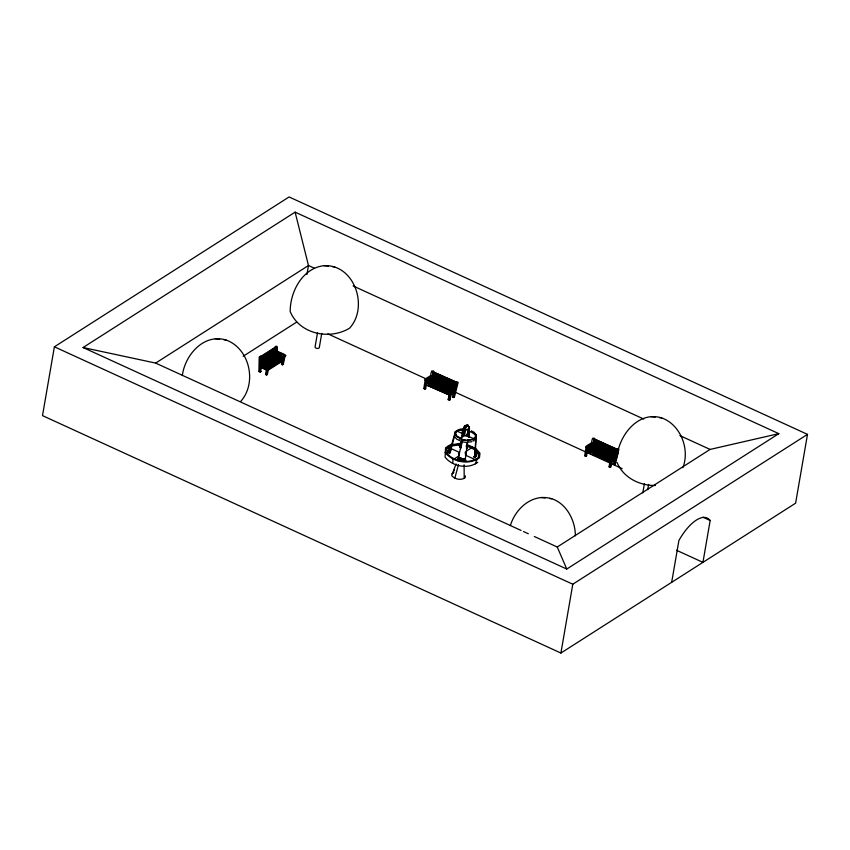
<?xml version="1.0" encoding="UTF-8"?>
<svg xmlns="http://www.w3.org/2000/svg" width="850" height="850" viewBox="0 0 850 850"><rect width="100%" height="100%" fill="white"/><g stroke="black" fill="none" stroke-linecap="round" stroke-linejoin="round"><path stroke-width="1.27" d="M464.44 427.114L464.493 426.116L465.577 425.765M465.184 429.569L467.341 430.142L469.072 429.229L469.072 427.051L467.266 425.212L464.684 425.712L461.858 432.873L462.676 432.608L464.504 428.209M260.759 363.513L260.738 364.979L275.899 355.3L275.931 353.834L275.294 353.653M260.854 358.424L260.886 356.957L276.048 347.278L276.027 348.744L260.217 358.243M260.993 361.941L260.791 358.041L261.471 357.861M261.386 362.95L261.492 357.595L262.076 362.504L262.193 357.149L262.873 356.968M261.673 362.769L261.492 357.595M262.597 356.894L262.777 362.058L262.894 356.703L263.574 356.522L263.202 361.537M265.349 357.648C265.274 368.316 266.305 344.579 265.593 360.007M271.543 351.433L271.182 356.447M274.051 349.839L273.275 355.109M274.752 349.392L274.072 349.573L273.679 354.843M274.476 349.308L273.976 354.663M274.763 349.127C273.987 359.561 276.675 351.326 274.763 349.127L274.656 354.482L268.791 357.797M275.081 353.951L275.177 348.861M276.048 347.278L275.411 347.098L275.389 348.564L276.027 348.744M258.899 371.45L259.186 357.032L259.834 356.533L260.461 357.393L260.164 372.024L258.899 371.45L260.918 371.546L261.216 356.915L260.599 356.044L259.951 356.543M266.688 368.592L266.443 369.973L260.376 367.2L260.408 365.712L267.091 368.326L264.998 367.37M274.986 353.419C274.327 340.159 278.205 348.288 276.207 355.767M276.973 355.279C276.038 354.269 279.034 344.367 275.878 346.375M464.1 464.822L464.206 478.306M464.514 426.296C466.586 425.34 463.526 426.838 464.695 425.723L468.127 425.053L468.456 426.466C465.364 420.761 465.226 435.402 464.451 435.731L460.233 438.43M465.29 428.485L465.63 429.898M452.731 463.261L453.082 458.788L453.624 458.437L453.464 459.393L459.297 455.674M182.336 375.53C184.928 355.194 203.66 333.179 226.068 340.011C249.592 348.468 257.359 382.638 240.847 401.253M467.288 435.806L468.116 429.643M281.509 357.212L281.584 356.543L280.224 356.033L263.543 366.679L263.479 367.349L264.828 367.869L281.764 356.628L283.114 357.149L266.369 368.464L265.009 367.944L265.083 367.285L266.433 367.795M280.224 356.033L276.824 358.828M281.69 357.297L281.764 356.628M432.533 370.94C430.812 368.953 430.44 380.354 429.282 380.959M456.918 382.118L456.705 381.586L456.142 382.426L452.434 396.971L453.592 397.502L454.421 396.982L458.076 382.649L457.863 382.118L457.311 382.957L453.592 397.502M593.406 438.132C591.876 436.199 591.441 446.335 590.474 446.941M617.791 449.299L617.578 448.779L617.026 449.618L613.307 464.164L614.476 464.695L615.294 464.164L618.343 452.221M477.785 462.294C468.201 469.487 452.232 466.554 445.103 457.141L445.559 447.78L450.606 444.561L461.146 443.902M445.889 453.326L446.537 448.067L451.286 445.028L459.053 444.061M449.618 449.979L449.236 453.401L449.788 453.486L454.931 434.754L458.044 437.421M463.569 429.399L458.894 429.983L456.036 431.811L455.664 434.871L454.973 434.849L455.366 431.609C456.875 430.217 462.868 427.433 463.484 429.877L463.335 429.388M456.078 463.941L451.69 475.543C454.644 479.432 461.242 480.643 465.194 477.668L465.396 475.883M459.595 446.792L460.913 440.746M466.512 447.886L467.192 443.052M462.188 439.769L458.171 459.574L465.088 460.668L467.808 440.651L462.188 439.832L467.627 440.353L472.388 439.291L475.246 437.463L475.83 438.143L476.223 434.902L473.694 432.066L471.357 430.993L475.533 434.881L475.161 437.941L472.313 439.673M478.433 457.364L478.794 454.134L474.863 449.724L467.574 446.388M448.885 395.282L449.214 393.263L450.096 392.604L426.881 381.969L425.988 382.627L425.659 384.646L449.299 395.016M426.881 381.969L426.796 382.596L427.114 380.279L425.956 379.748M429.664 379.004L428.687 380.29L429.664 379.004L455.207 390.703L454.24 391.988L455.207 390.703M609.769 462.474L610.088 460.456L610.98 459.797L587.754 449.161L586.861 449.82L586.543 451.839L610.173 462.209M590.537 446.197L589.571 447.483L590.537 446.197L616.091 457.895L615.113 459.181L616.091 457.895M423.821 388.503L425.138 380.269L426.296 380.8L424.979 389.034L423.821 388.503L425.68 388.588L426.296 385.029M448.205 399.67L449.522 391.436L450.691 391.978L449.374 400.201L448.205 399.67L449.321 396.854M584.704 455.696L586.022 447.461L587.18 447.993L585.862 456.227L584.704 455.696L586.564 455.781L587.18 452.221M609.089 466.862L610.406 458.628L611.564 459.159L610.247 467.394L609.089 466.862L609.79 466.416M54.389 346.811L42.5 415.629L560.904 653.044L795.611 503.189L807.5 434.371L289.096 196.956L54.389 346.811L572.794 584.216L807.5 434.371M262.023 365.989L261.906 366.637L263.245 367.253L280.043 355.948L278.704 355.332L262.023 365.989L263.362 366.605M261.099 362.663L260.344 363.152C275.57 371.014 269.11 364.214 260.376 361.76L261.131 361.282C262.342 362.217 273.349 365.712 269.004 366.286L267.389 374.51L266.634 374.988L265.561 374.499L266.996 366.191M278.598 355.98L278.704 355.332M280.043 355.948L275.485 359.433M282.104 360.772L281.488 364.331L282.561 364.82L283.316 364.342L284.931 356.118C289.276 355.544 278.258 352.049 277.058 351.114L276.293 351.592C285.037 354.046 291.497 360.846 276.271 352.984L277.026 352.495M282.508 358.402L283.677 355.544M282.657 361.473L282.243 363.842L283.316 364.342M283.858 358.424L283.464 360.442L268.292 370.122L268.685 368.103L283.858 358.424L282.54 357.712L269.535 366.01M306.935 274.486L308.486 265.508L295.12 212.139L83.066 347.522L566.769 569.043L778.823 433.659L295.12 212.139M317.517 332.775L315.031 347.151L315.987 348.224L318.102 348.553L319.26 347.809L321.746 333.434M427.667 380.938L428.655 379.737L450.84 389.767M428.549 380.386L428.655 379.737L454.197 391.436L453.22 392.636L454.197 391.436M449.852 394.857L450.479 395.144L450.723 393.752L454.824 391.138L454.197 390.851M449.374 400.201L450.064 399.755L451.499 391.446M462.188 439.832C462.496 437.251 456.365 437.676 455.749 434.392M467.712 439.875L467.649 440.257M475.246 437.463L475.904 438.069L474.513 457.396L475.065 457.481L476.223 435.285L470.911 431.609L466.639 434.339M587.584 449.852L587.998 447.472M589.539 446.93L588.551 448.131L589.539 446.93L615.081 458.628L612.712 460.785M560.904 653.044L572.794 584.216M612.383 458.639L610.948 466.947L610.247 467.394M614.093 459.829L614.21 459.181L588.54 447.557L587.679 448.024M642.812 492.904L644.385 483.756M647.721 489.642L648.624 484.426M671.67 582.324L678.906 540.462A40.63 16.777 -65.4 0 1 710.164 520.497L702.95 517.193M710.164 520.497L702.939 562.36L676.483 550.247M266.634 374.988L268.249 366.764M282.561 364.82L284.166 356.596M426.668 381.491L427.667 380.364L453.209 392.073L451.233 393.731L453.209 392.073M427.518 381.034L427.667 380.364M452.094 393.274L452.349 392.53M588.402 448.226L588.54 447.557M612.255 460.254L612.117 460.923L614.082 459.255L612.255 460.254L586.713 448.556M612.967 460.456L613.116 459.797M613.094 460.381L613.232 459.723L587.562 448.099M460.679 448.768L462.071 442.457M458.469 464.684L454.846 478.072M278.524 355.257L261.683 366.531L260.366 365.819L277.206 354.546L278.524 355.257L278.375 355.884L277.047 355.172L265.455 362.567M267.219 368.018L267.368 367.391M277.047 355.172L277.206 354.546M463.856 434.233L464.961 429.845M682.858 467.67C690.104 449.342 680.648 424.628 661.661 417.902C640.443 411.379 623.178 430.737 618.301 449.544M430.759 380.279L433.649 370.961L431.864 378.643M437.484 381.044L438.94 375.923L437.484 381.044C440.087 382.936 430.302 374.935 431.046 379.822L430.737 380.163M456.312 382.489L455.94 383.945L432.714 373.309L433.086 371.854L456.694 382.33L433.086 371.854M432.714 373.309L433.479 371.694M432.129 378.601L433.596 373.469L432.129 378.601L432.926 378.824L434.223 373.756L433.426 373.543M432.756 378.888L434.053 373.83M433.203 379.089C435.062 366.817 436.135 379.844 433.362 379.026M433.829 379.376L435.126 374.319M434.265 379.578L435.731 374.457L434.265 379.578L435.062 379.801L436.358 374.744L435.561 374.521M434.892 379.865L436.188 374.808M435.338 380.067C439.429 368.316 433.649 380.003 436.135 380.29M435.965 380.354L437.431 375.233L436.634 375.009M436.411 380.556L437.707 375.498L438.494 375.721C437.41 383.233 435.158 381.809 437.867 375.434M437.038 380.842L438.494 375.721M438.101 381.331L439.567 376.21L438.77 375.987M439.843 376.476C441.756 376.327 440.087 382.84 438.547 381.544L440.013 376.412L447.036 379.536L445.591 384.763L444.964 384.476L446.261 379.419L447.058 379.642M438.547 381.544L440.013 376.412M439.174 381.82L440.47 376.763M439.62 382.033L441.076 376.901L439.62 382.033L440.406 382.245L441.703 377.188L440.916 376.964M440.247 382.319L441.543 377.251M440.693 382.521L442.149 377.389L440.693 382.521L441.479 382.734L442.776 377.676L441.989 377.464M441.309 382.808L442.606 377.74M441.756 383.01L443.222 377.878L441.756 383.01L442.553 383.223L443.849 378.165L443.052 377.953M442.382 383.297L443.679 378.239M442.829 383.499C444.688 371.227 445.761 384.253 442.988 383.435M443.456 383.786L444.752 378.728M443.902 383.987L445.358 378.866L443.902 383.987L444.688 384.211L445.984 379.153L445.198 378.93M444.518 384.274L445.814 379.217M445.591 384.763L446.888 379.706M446.038 384.965L447.334 379.908L448.12 380.131C447.036 387.642 444.784 386.219 447.493 379.844M446.664 385.252L448.12 380.131M447.111 385.454L448.566 380.332L449.193 380.619L447.897 385.677L447.27 385.39M447.727 385.741L449.193 380.619M448.173 385.942L449.469 380.885L450.266 381.108C449.183 388.62 446.93 387.196 449.639 380.821M448.8 386.229L450.266 381.108M449.246 386.442L450.702 381.31L451.329 381.597L449.873 386.729L449.246 386.442L450.702 381.31M450.319 386.931L451.616 381.862L452.402 382.086C451.318 389.598 449.066 388.174 451.775 381.799M450.936 387.217L452.402 382.086M452.179 387.632L451.382 387.419L452.678 382.362L456.322 383.786M452.848 382.288L451.382 387.419M452.009 387.706L453.475 382.574L452.678 382.362M452.455 387.908L453.911 382.776L452.455 387.908L453.241 388.131L454.538 383.063L453.751 382.851M453.082 388.195L454.378 383.138M453.528 388.397L454.984 383.276L453.688 388.333M454.474 387.419L455.611 383.552L454.314 388.62M454.644 389.002L454.272 390.458L431.428 379.674M450.479 395.144L454.442 392.615L454.824 391.138M591.632 447.472L594.532 438.154L592.737 445.836M612.924 456.673L591.919 447.015L592.291 445.559L614.125 455.313L615.421 450.256L614.125 455.313M611.394 448.322L617.206 450.978L593.587 440.502L594.352 438.887L617.578 449.522L593.969 439.036M593.587 440.502L594.352 438.887M599.378 442.914L598.081 447.971L599.378 442.914L598.751 442.627L597.454 447.684M606.857 446.335L605.402 451.467L606.857 446.335L600.886 443.604L599.59 448.662M607.304 446.547C605.338 458.171 604.977 446.76 607.931 446.834L606.634 451.892M608.377 447.036C606.411 458.66 606.05 447.249 609.004 447.323L607.537 452.444L609.004 447.323M609.45 447.525C607.474 459.149 607.123 447.737 610.066 447.812L608.611 452.933L610.066 447.812M610.513 448.014C608.547 459.638 608.186 448.226 611.139 448.301L609.684 453.422L611.139 448.301M614.401 455.589L615.867 450.457L614.571 455.526M615.347 454.612L616.484 450.744L615.517 454.538M615.517 456.195L614.847 457.991M616.813 451.138L617.185 449.671M611.352 462.336L615.326 459.808L615.697 458.331L615.071 458.044M614.476 464.695L618.917 449.321M450.171 450.064L455.239 431.97L455.951 432.289M475.384 463.824L476.935 459.382L476.106 459M469.296 428.581L467.872 429.951M510.372 525.587C515.504 508.268 532.833 492.883 551.756 498.748C566.791 503.614 575.397 520.891 575.376 535.798M465.492 427.731L466.756 425.638M452.88 473.121L454.506 469.529M468.605 426.509L469.413 427.072L468.531 426.233M459.616 458.915L458.628 458.798M461.752 460.817L462.623 460.955M459.266 460.519L459.521 460.562M466.937 445.868L466.321 445.804M457.672 460.721L457.757 460.169M460.084 445.156L459.584 446.059L460.796 445.644M83.066 347.522L155.646 363.088L308.486 265.508L314.511 268.271M243.185 356.246L296.724 322.054M275.411 347.098L260.249 356.777L260.886 356.957M263.468 356.171L266.719 354.089M268.887 352.707L273.774 349.754M261.205 362.642L266.624 359.178M261.842 362.822L275.931 353.834M260.366 365.819L264.817 362.982M260.376 367.2L266.858 369.718M266.135 363.694L270.587 360.846M267.474 363.088L270.81 360.953M268.812 363.694L273.264 360.857M270.151 363.088L273.487 360.963M271.501 363.609L275.953 360.761M260.164 372.024L260.918 371.546M274.146 363.492L280.819 359.231M283.698 359.051L268.536 368.73L267.909 368.443M267.665 369.835L269.832 368.454M273.084 366.371L275.251 364.99M278.502 362.918L281.754 360.846M265.561 374.499L266.316 374.011M425.138 380.269C422.875 379.642 429.686 376.518 430.652 375.604L431.811 376.136C426.679 378.165 421.016 384.954 431.46 377.506L430.302 376.975M426.307 382.989L449.533 393.635M425.659 384.646L448.131 394.485M424.979 389.034L425.68 388.588M449.522 391.436C447.259 390.809 454.07 387.685 455.037 386.771L456.195 387.303C451.074 389.332 445.4 396.121 455.844 388.673M452.434 396.971L454.421 396.982M455.972 432.193L458.83 430.366L463.494 429.781M464.164 434.042L463.505 434.966L466.013 436.114L467.585 435.614L467.149 434.52M460.307 438.047L459.51 440.672L457.704 439.429M446.367 449.023L451.127 445.984L458.894 445.017M475.915 437.665L472.855 439.62L467.861 440.236M471.931 446.76L471.219 448.056L466.353 451.169M465.396 451.977L465.502 455.175L466.172 453.826L465.258 452.795M451.892 473.748L453.868 472.483M586.022 447.461C583.748 446.834 590.569 443.711 591.526 442.797L592.694 443.328C587.562 445.358 581.889 452.147 592.344 444.699L591.175 444.168M588.636 448.184L590.686 446.877M587.191 450.181L610.417 460.817M586.543 451.839L590.431 453.167M588.923 452.997L589.751 452.466M585.862 456.227L586.564 455.781M610.406 458.628C608.133 458.001 614.954 454.877 615.91 453.964L617.079 454.495C611.947 456.524 606.273 463.314 616.728 455.866L615.559 455.334M611.596 460.944L615.697 458.331M613.307 464.164L615.294 464.164M534.331 536.509L557.249 547.007L710.079 449.427L778.823 433.659M448.566 380.332L449.023 380.683M451.329 381.597L450.543 381.374M602.862 444.646L601.736 449.639M605.625 445.921L604.499 450.904M614.624 450.043L613.498 455.026M469.413 427.072L468.807 426.445M324.041 265.657C302.451 268.143 290.147 291.624 290.179 311.525C299.551 334.135 329.641 340.319 349.573 328.174C368.921 307.158 354.641 264.18 324.041 265.657L328.376 266.178M468.467 442.117L471.973 441.681M462.209 459.064L461.709 458.979M475.533 434.881L476.223 434.902M475.447 435.359L476.138 435.381M332.616 266.677L334.783 266.921M223.901 339.766L226.068 340.011M659.494 417.658L661.661 417.902M549.589 498.504L551.756 498.748M655.467 485.488C639.487 485.711 623.411 477.785 617.058 462.506M215.316 338.736L219.661 339.267M650.909 416.638L655.244 417.159M541.004 497.484L545.349 498.004M461.858 441.745L467.447 442.627M450.277 450.181L450.861 450.351L449.777 449.469M273.636 350.094L272.988 355.289M272.669 350.466L272.574 355.555M272.382 350.646L272.287 355.736M271.968 350.912L271.873 356.001M271.681 351.092L271.586 356.182M270.98 351.539L270.884 356.628M269.854 352.506L269.779 357.34M268.483 353.143L268.387 358.233M267.495 353.77L267.399 358.859M267.081 354.036L266.985 359.125M266.794 354.216L266.698 359.306M266.369 354.737L266.284 359.561M264.286 355.81L264.191 360.899M263.999 356.001L263.904 361.091M263.585 356.256L263.489 361.346M269.078 357.786L269.174 352.697L268.791 357.967M262.894 356.703L262.799 361.792M268.09 358.413L268.186 353.324L267.686 358.679M262.193 357.149L262.098 362.238M264.892 360.453L264.988 355.364L264.605 360.644M455.366 431.609L456.036 431.811M464.514 459.627L463.324 459.266L464.026 459.584M263.543 366.679L264.892 367.2M353.101 285.951L643.747 419.05M679.926 435.625L710.079 449.427M593.98 440.342L597.465 441.936M592.291 445.559L614.359 455.664M433.096 373.15L437.739 375.275M437.707 375.498L438.334 375.785M447.334 379.908L447.961 380.194M449.469 380.885L450.096 381.172M451.616 381.862L452.232 382.149M454.824 383.339L455.441 383.626M592.779 447.886L596.264 449.48M602.066 452.147L609.036 455.334M589.656 446.856L615.198 458.554M591.749 448.641L595.372 450.139M601.035 452.891L604.658 454.389M614.699 459.521L615.326 459.808M596.679 451.86L600.164 453.454M600.196 454.612L603.798 456.131M438.717 381.469L439.344 381.756M439.779 381.958L453.868 388.312M592.312 451.924L595.861 453.475M603.925 457.236L607.474 458.798M431.418 378.367L453.486 388.471M586.861 449.82L610.088 460.456M431.906 380.694L438.866 383.892M441.192 384.954L448.163 388.142M592.758 454.229L599.718 457.428M602.044 458.49L609.014 461.678M327.909 333.891L429.207 380.279M455.738 392.434L622.168 468.647M433.33 382.415L436.815 384.009M442.627 386.665L446.112 388.269M433.192 382.511L435.508 383.573M442.478 386.761L444.805 387.823M427.784 380.29L453.326 391.988M453.815 392.328L454.442 392.615M437.973 385.815L441.607 387.324M426.806 380.832L448.874 390.936M426.689 380.906L448.747 391.011M430.153 383.084L433.638 384.689M441.766 388.408L444.082 389.47M425.829 381.363L450.213 392.53M433.755 385.794L437.304 387.345M445.368 391.106L447.759 392.137M425.988 382.627L449.214 393.263M448.906 399.224L450.064 399.755M456.896 430.631L457.47 430.897M473.811 438.377L474.385 438.642L473.971 441.033L473.397 440.767M457.396 431.279L464.408 434.488M466.746 435.551L473.748 438.759M278.131 353.005L281.456 354.524M462.272 439.354L457.587 437.208L455.058 434.371M276.739 355.289L279.884 356.724M275.666 355.374L276.293 355.651M468.063 444.986L475.788 448.534L479.963 453.209L479.453 457.767C469.37 465.343 452.561 462.251 445.049 452.338M467.744 445.432L475.022 448.779L478.954 453.178L478.476 457.481C468.966 464.621 453.135 461.709 446.059 452.37M448.078 446.165L448.917 446.547L448.747 447.504L459.181 452.285L458.511 453.634L459.425 454.665M465.502 455.175L475.936 459.956M155.646 363.088L521.071 530.432M523.483 531.537L528.307 533.747M260.525 365.192L261.842 365.904M467.266 425.212L469.306 427.826M469.285 433.84L469.455 428.241M454.644 436.762L457.172 439.599M557.249 547.007L566.769 569.043M270.289 351.985L270.459 357.149L270.289 351.985M270.576 351.804L270.757 356.968L270.576 351.804M466.406 446.431L466.586 447.142L466.438 446.441M458.979 459.489L458.979 459.489M465.779 460.243L465.258 461.231L464.557 460.7L465.779 460.243M447.748 450.128L447.652 450.075M449.14 448.694L449.533 449.565L449.14 448.694M449.066 449.979L449.278 450.532L448.991 449.979M449.639 450.787L449.002 451.021L449.65 452.678L448.959 451.796L449.639 450.787M475.639 453.103L476.212 452.837L475.639 453.103M476.096 455.558C475.724 456.386 476.499 455.345 476.149 455.515M476.967 455.345L476.967 455.345M476.999 456.918L476.999 456.918M448.789 450.914L448.481 451.605L448.789 450.914M460.498 459.308L460.647 460.052L460.498 459.308M463.622 460.317L463.771 461.061L463.622 460.317M476.489 453.007L477.158 453.921L476.499 452.965M594.309 440.736L593.013 445.793L594.309 440.736M594.926 441.022L593.629 446.08L594.926 441.022M595.372 441.224L594.076 446.282L595.372 441.224M595.999 441.511L594.702 446.569L595.999 441.511M596.445 441.713L595.149 446.771L596.445 441.713M597.072 442L595.776 447.058L597.072 442M597.518 442.202L596.222 447.259L597.518 442.202M598.134 442.489L596.838 447.546L598.134 442.489M599.654 443.179L598.357 448.237L599.654 443.179M600.281 443.466L598.984 448.524L600.281 443.466M601.343 443.955L600.047 449.013L601.343 443.955M601.789 444.157L600.493 449.225L601.789 444.157M602.416 444.444L601.12 449.501L602.416 444.444M603.489 444.933L602.193 450.001L603.489 444.933M603.936 445.145L602.639 450.203L603.936 445.145M604.552 445.421L603.256 450.489L604.552 445.421M604.998 445.634L603.702 450.691L604.998 445.634M606.071 446.123L604.775 451.18L606.071 446.123M611.416 448.566L610.119 453.624L611.416 448.566M612.043 448.853L610.746 453.911L612.043 448.853M612.489 449.055L611.192 454.123L612.489 449.055M613.116 449.342L611.819 454.41L613.116 449.342M613.562 449.544L612.266 454.612L613.562 449.544M614.189 449.831L612.893 454.899L614.189 449.831M463.197 458.724L463.207 458.681M451.254 449.862L451.254 449.862M475.182 455.122L475.384 455.706L474.725 454.899L475.607 454.623L475.214 455.175M458.224 459.393L458.224 459.393M467.266 446.547L467.298 447.281L467.266 446.547M469.338 428.358L469.285 437.166L468.467 437.431L468.254 428.708L469.338 428.358M464.334 427.869L461.518 435.944L462.251 436.454L465.301 428.241L464.334 427.869M458.756 458.543L458.192 458.49L458.756 458.543M466.756 447.334L466.809 448.014L466.756 447.334M449.576 450.192L450.149 451.424L449.576 450.192M458.458 457.257L458.681 457.842L458.458 457.257M467.149 448.279L466.448 448.513L467.149 448.279M475.416 454.166L475.904 454.952L475.416 454.166M459.223 445.336L460.317 445.676L459.223 445.336M475.724 454.017L475.798 453.889M460.838 457.778L460.296 457.693L460.838 457.778M463.962 458.788L463.409 458.703L463.962 458.788M476.074 456.216L475.288 455.196L476.074 456.216M448.471 449.289L448.471 449.289M475.596 456.11L474.969 456.556L475.596 456.11M461.401 458.511L461.082 458.989L462.634 459.319L461.072 459.011L461.401 458.511M464.525 459.521L464.206 459.988L465.375 459.818L464.525 459.521M448.619 450.543L448.226 451.127L449.119 450.776L448.619 450.543M448.014 452.381L447.621 452.965L448.513 452.614L448.014 452.381M448.885 449.947L448.258 450.426L448.885 449.947M448.269 451.775L447.642 452.253L448.269 451.775M449.639 449.438C449.076 450.479 449.31 448.471 449.639 449.438M465.471 459.606L464.302 459.425L465.471 459.606M461.157 446.314L460.413 446.462L461.157 446.314M475.798 453.634L475.798 453.634M475.192 455.43L475.192 455.43M460.169 458.862L459.648 459.574L459.521 457.927L460.169 458.862M475.022 454.134L475.022 454.134M474.428 455.929L474.428 455.929M458.671 460.201L459.021 460.604L458.671 460.201M460.466 458.437L460.413 459.064L460.466 458.437M463.59 459.436L463.526 460.062L463.59 459.436M449.321 448.672L449.321 448.672M449.99 448.768L448.587 449.746L449.99 448.768M474.81 456.726L474.194 457.098L474.81 456.726M474.608 456.121L473.864 456.843L475.246 455.983L474.608 456.121M448.577 448.949L448.577 448.949M464.302 461.029L464.302 461.029M475.575 456.524L474.906 456.918L475.575 456.524M462.389 458.384L462.389 458.384M465.513 459.382L465.513 459.382M463.069 459.574L462.145 460.233L461.433 459.701L463.069 459.574M460.211 446.622L459.478 446.643L460.211 446.622M428.878 385.273L428.049 385.804L430.036 385.804L428.878 385.273M461.582 457.906L461.582 457.906M464.695 458.915L464.695 458.915M461.061 447.111L460.286 447.121L461.061 447.111M460.753 458.713L459.978 458.745L460.753 458.713M450.564 451.106L450.245 450.649L450.564 451.106M450.054 452.349L449.735 451.892L450.054 452.349M469.243 428.644L468.339 428.942L469.243 428.644M476.659 455.132L475.989 454.176L476.659 455.132M464.429 459.308L463.813 459.212L464.429 459.308M458.256 458.692L457.651 458.511L458.256 458.692M458.915 458.437L458.309 458.341L458.915 458.437M459.669 445.209L459.669 445.209M460.551 445.262L460.551 445.262M459.829 458.649L459.138 458.501L459.829 458.649M467.043 446.038L466.427 445.846L467.043 446.038"/></g></svg>
